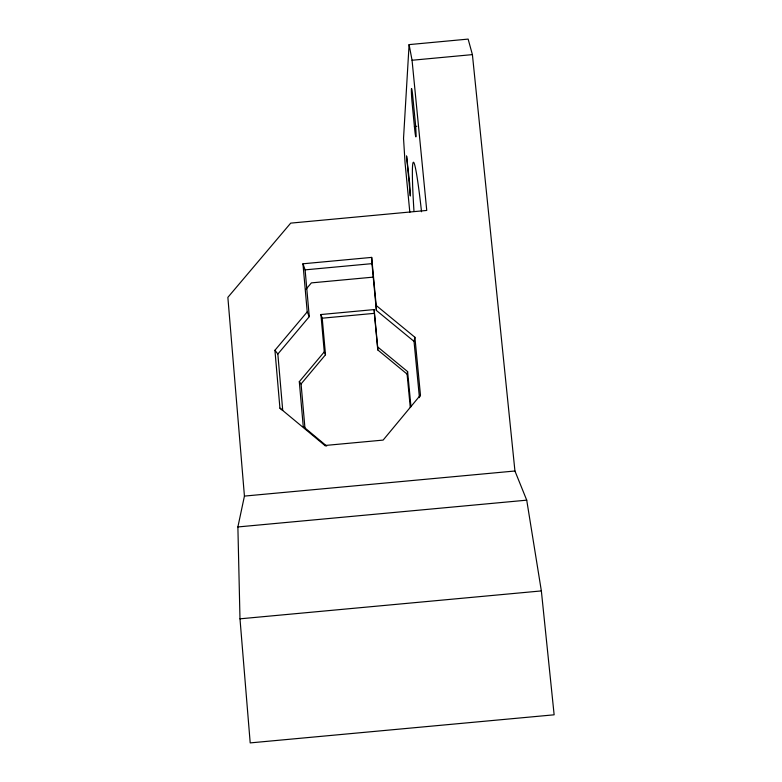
<?xml version="1.0" encoding="UTF-8"?>
<svg xmlns="http://www.w3.org/2000/svg" width="782" height="782" viewBox="0 0 782 782"><rect width="100%" height="100%" fill="white"/><g stroke="black" fill="none" stroke-linecap="round" stroke-linejoin="round"><path stroke-width="1.17" d="M409.094 44.613L412.055 60.253L426.747 210.446L290.709 223.124L227.865 297.356L244.434 496.091L237.884 526.951L239.986 618.826L250.201 742.9L554.135 714.807L541.359 590.918L526.726 500.167L514.937 470.999L472.406 54.613L468.135 39.1L409.094 44.613L403.532 138.336L405.047 162.764L409.827 212.323M410.257 407.295L407.09 374.099L407.618 371.616L377.657 346.925L374.167 309.584L320.923 314.53L324.276 351.89L325.498 354.774L301.07 383.952L304.931 427.842L303.25 426.513L299.31 381.684L324.276 351.89M419.435 397.647L414.03 341.382L414.9 337.267L376.181 305.449L371.685 257.395L302.957 263.788L307.228 311.871L309.271 316.661L277.845 354.041L282.722 410.345L279.927 408.145L274.932 350.277L307.228 311.871M419.778 396.797L420.462 395.086L414.9 337.267M420.462 395.086L383.131 440.09L324.755 445.505M305.899 289.399L311.383 282.888L373.21 277.131M412.055 60.253L472.406 54.613M414.411 126.547A12.434 0.635 85.3 0 0 416.024 136.371A12.434 0.635 85.3 0 0 415.017 119.363L412.534 94.104A12.365 0.626 85.3 0 0 411.41 89.08A12.365 0.626 85.3 0 0 411.977 101.425L414.411 126.547L416.835 126.322M302.957 263.788L305.107 269.858L371.978 263.642L371.685 257.395M320.923 314.53L322.213 318.196L374.343 313.347L374.167 309.584M244.434 496.091L514.937 470.999M237.884 526.951L526.726 500.167M239.986 618.826L541.359 590.918M371.978 263.642L376.357 310.415L414.03 341.382M374.343 313.347L377.765 349.916L407.09 374.099M303.25 426.513L326.68 446.053M279.927 408.145L325.41 445.926M274.932 350.277L277.845 354.041M299.31 381.684L301.07 383.952M407.618 371.616L410.97 406.738M322.213 318.196L325.498 354.774M305.107 269.858L309.271 316.661M376.181 305.449L376.357 310.415M377.657 346.925L377.765 349.916M413.991 211.472A86.059 4.125 85 0 1 413.434 162.255A86.059 4.125 85 0 1 421.527 211.756M406.581 156.107L410.325 196.008L409.68 183.32L406.581 156.107"/></g></svg>
